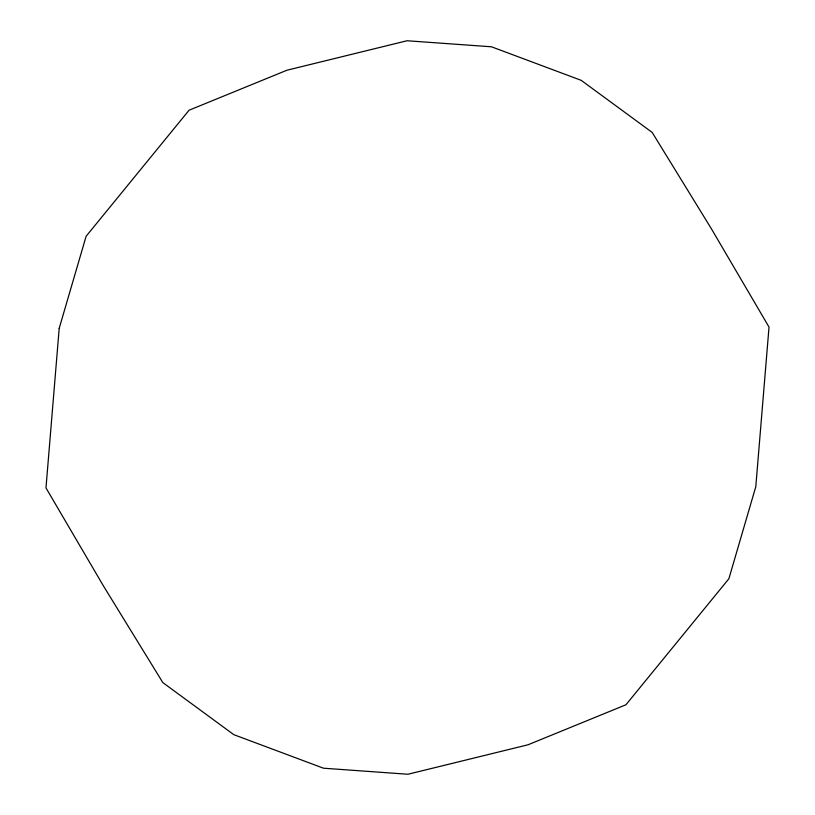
<?xml version="1.0" encoding="UTF-8"?>
<svg xmlns="http://www.w3.org/2000/svg" width="815" height="815" viewBox="0 0 815 815"><rect width="100%" height="100%" fill="white"/><g stroke="black" fill="none" stroke-linecap="round" stroke-linejoin="round"><path stroke-width="1.22" d="M59.2 328.323L45.976 487.91L103.485 586.016L162.827 682.583L233.793 734.661L323.514 768.209L407.948 774.25L528.049 744.778L625.93 704.781L728.875 578.752L755.8 486.677L769.024 327.09L711.515 228.984L652.173 132.417L581.207 80.339L491.486 46.791L407.052 40.75L286.951 70.222L189.07 110.219L86.125 236.248L59.2 328.323"/></g></svg>
